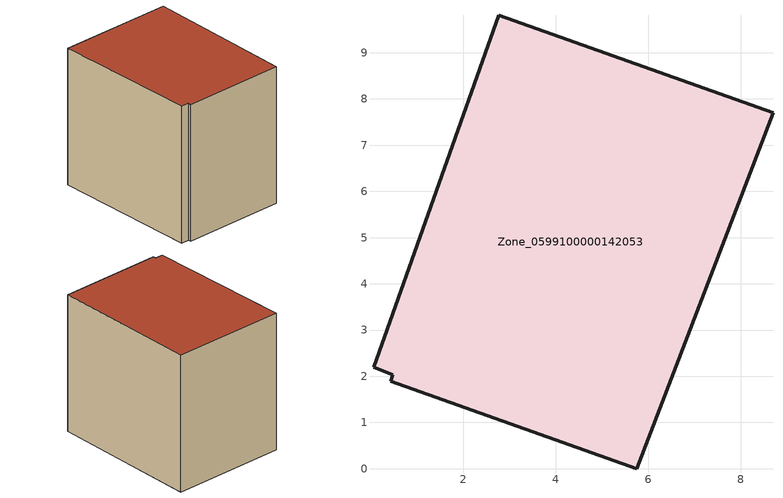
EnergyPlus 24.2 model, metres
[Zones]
Zone_0599100000142053
 floor ground (C_G): 0.47,2.04 0.05,2.19 2.76,9.81 8.7,7.7 5.75,0 0.43,1.89 z0.49
 wall outside (C_F): 5.75,0 8.7,7.7 2.76,9.81 0.05,2.19 0.47,2.04 0.43,1.89 5.75,0 z0.49:8.02
 roof outside (C_R): 0.05,2.19 0.47,2.04 0.43,1.89 5.75,0 8.7,7.7 2.76,9.81 z8.02
[BUILDING]
Pand.0599100000142053: North Axis=0; Terrain=City; Loads Convergence Tolerance Value=0.04; Temperature Convergence Tolerance Value=0.4; Solar Distribution=FullExterior; Maximum Number of Warmup Days=25; Minimum Number of Warmup Days=1
[Site:Location]
Rotterdam.The.Hague.AP_ZH_NLD Design_Conditions: Latitude=51.96; Longitude=4.45; Time Zone=1; Elevation=-4.5
[SITE:GROUNDTEMPERATURE:BUILDINGSURFACE]
18, 18, 18, 18, 18, 18, 18, 18, 18, 18, 18, 18
[MATERIAL] Thermal Absorptance=0.9; Solar Absorptance=0.7; Visible Absorptance=0.7
Name | Roughness | Thickness | Conductivity | Density | Specific Heat
G.TC.1965-1974 | MediumSmooth | 0.15 | 0.882353 | 540 | 1210
F.TC.1965-1974 | Rough | 0.3 | 0.697674 | 1920 | 840
R.TC.1965-1974 | MediumRough | 0.2 | 0.232558 | 1500 | 1000
[CONSTRUCTION]
C_G: G.TC.1965-1974
C_F: F.TC.1965-1974
C_R: R.TC.1965-1974
[ZONE]
Zone_0599100000142053: Type=1; Multiplier=1; Ceiling Height=Autocalculate; Volume=Autocalculate; Floor Area=autocalculate; Part of Total Floor Area=Yes
[ZONEINFILTRATION:DESIGNFLOWRATE]
Infil_Zone_0599100000142053: Zone or ZoneList or Space or SpaceList=Zone_0599100000142053; Schedule=AlwaysOn; Design Flow Rate Calculation Method=Flow/Area; Flow Rate per Floor Area=0.003; Constant Term Coefficient=1; Temperature Term Coefficient=0; Velocity Term Coefficient=0; Velocity Squared Term Coefficient=0
[HVACTEMPLATE:ZONE:IDEALLOADSAIRSYSTEM]
Zone_0599100000142053: Maximum Heating Supply Air Temperature=50; Minimum Cooling Supply Air Temperature=13; Maximum Heating Supply Air Humidity Ratio=0.0156; Minimum Cooling Supply Air Humidity Ratio=0.0077; Heating Limit=NoLimit; Cooling Limit=NoLimit; Dehumidification Control Type=ConstantSensibleHeatRatio; Cooling Sensible Heat Ratio=0.7; Dehumidification Setpoint=60; Humidification Control Type=None; Humidification Setpoint=30; Outdoor Air Method=None; Outdoor Air Flow Rate per Person=0.00944; Outdoor Air Flow Rate per Zone Floor Area=0; Outdoor Air Flow Rate per Zone=0; Demand Controlled Ventilation Type=None; Outdoor Air Economizer Type=NoEconomizer; Heat Recovery Type=None; Sensible Heat Recovery Effectiveness=0.7; Latent Heat Recovery Effectiveness=0.65
[ZONECONTROL:THERMOSTAT]
ThermostatControl_Zone_0599100000142053: Zone or ZoneList=Zone_0599100000142053; Control Type Schedule=DualSetpointControlType; Control 1=Thermostat_Zone_0599100000142053; Temperature Difference Between Cutout And Setpoint=0
[THERMOSTATSETPOINT:DUALSETPOINT]
Thermostat_Zone_0599100000142053: Heating Setpoint Temperature Schedule=HeatingSetpoint_Zone_0599100000142053; Cooling Setpoint Temperature Schedule=CoolingSetpoint_Zone_0599100000142053
[SCHEDULE:COMPACT]
HeatingSetpoint_Zone_0599100000142053: Through: 12/31, For: AllDays, Until: 24:00, 21
CoolingSetpoint_Zone_0599100000142053: Through: 12/31, For: AllDays, Until: 24:00, 24
DualSetpointControlType: Through: 12/31, For: AllDays, Until: 24:00, 4
AlwaysOn: Through: 12/31, For: AllDays, Until: 24:00, 1
